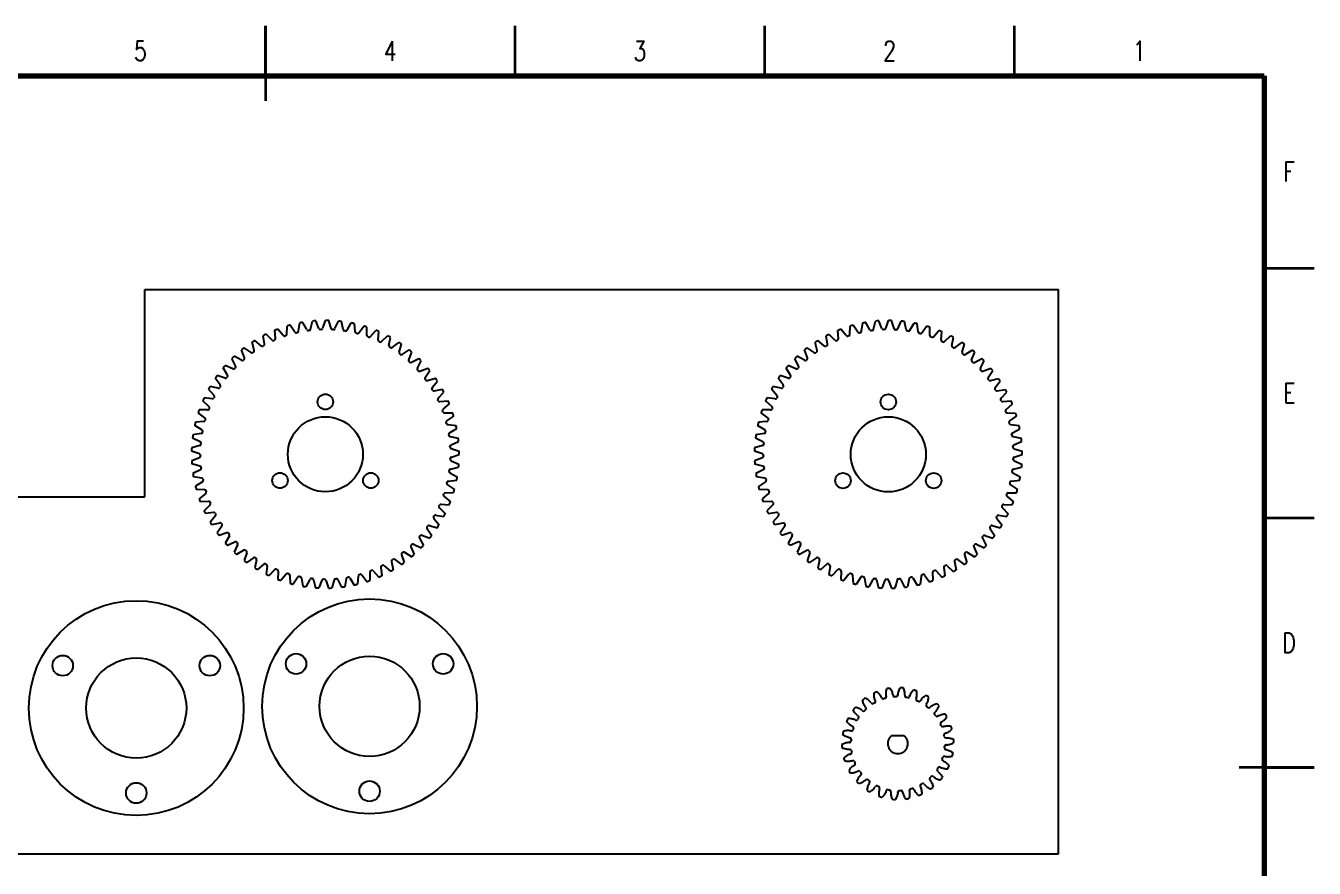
# Model space of a CAD drawing. Header units: millimetres. Extents: x 0 to 420, y 0 to 297.
# Drawn here: x 162 to 420, y 128.3 to 297 of the extents above; entities that cross this region are included whole.
import ezdxf

# ---------------------------------------------------------------- set-up
doc = ezdxf.new("R2010")
doc.units = ezdxf.units.MM
doc.styles.add('SLDTEXTSTYLE0', font='TXT', dxfattribs={"width": 0.75, "bigfont": 'bigfont'})

msp = doc.modelspace()

# ---------------------------------------------------------------- linework, layer by layer
at = {"color": 7, "linetype": 'Continuous', "lineweight": 35}
for p, q in [((210, 297), (210, 282)), ((210, 287), (210, 297)), ((260, 287), (260, 297)), ((310, 287), (310, 297)), ((360, 287), (360, 297)), ((410, 248.5), (420, 248.5)), ((410, 198.5), (420, 198.5)), ((420, 148.5), (405, 148.5)), ((410, 148.5), (420, 148.5))]:
    msp.add_line(p, q, dxfattribs=at)
at = {"color": 7, "linetype": 'Continuous', "lineweight": 70}
for p, q in [((10, 287), (410, 287)), ((410, 287), (410, 10))]:
    msp.add_line(p, q, dxfattribs=at)
at = {"color": 7, "linetype": 'Continuous', "lineweight": 25}
for p, q in [((185.82, 244.22), (368.82, 244.22)), ((185.82, 202.72), (185.82, 244.22)), ((368.82, 131.22), (368.82, 244.22)), ((216.63, 235.86), (216.86, 237.51)), ((218.29, 236.16), (217.49, 237.62)), ((219.04, 236.26), (219.42, 237.88)), ((220.71, 236.4), (220.07, 237.94)), ((221.47, 236.43), (222, 238.01)), ((223.15, 236.41), (222.65, 238)), ((223.91, 236.36), (224.59, 237.88)), ((225.58, 236.18), (225.24, 237.81)), ((226.33, 236.06), (227.15, 237.5)), ((227.97, 235.71), (227.79, 237.37)), ((329.36, 235.84), (329.58, 237.5)), ((331.01, 236.15), (330.22, 237.61)), ((331.76, 236.25), (332.14, 237.87)), ((333.44, 236.39), (332.79, 237.92)), ((334.19, 236.41), (334.73, 237.99)), ((335.87, 236.39), (335.38, 237.99)), ((336.63, 236.35), (337.32, 237.87)), ((338.3, 236.16), (337.96, 237.8)), ((339.05, 236.05), (339.88, 237.49)), ((209.81, 233.29), (209.55, 234.94)), ((211.31, 234.06), (210.13, 235.23)), ((212, 234.37), (211.9, 236.03)), ((213.56, 234.98), (212.5, 236.27)), ((214.28, 235.22), (214.34, 236.89)), ((215.9, 235.68), (214.97, 237.07)), ((228.7, 235.52), (229.67, 236.88)), ((230.31, 235.02), (230.29, 236.69)), ((231.02, 234.76), (232.11, 236.02)), ((232.57, 234.11), (232.71, 235.77)), ((233.25, 233.78), (234.46, 234.93)), ((322.53, 233.28), (322.27, 234.93)), ((324.03, 234.04), (322.85, 235.22)), ((324.72, 234.35), (324.62, 236.02)), ((326.29, 234.97), (325.23, 236.26)), ((327, 235.21), (327.07, 236.88)), ((328.62, 235.67), (327.69, 237.06)), ((340.69, 235.7), (340.51, 237.36)), ((341.43, 235.51), (342.39, 236.87)), ((343.03, 235.01), (343.01, 236.68)), ((343.74, 234.75), (344.83, 236.01)), ((345.29, 234.1), (345.43, 235.76)), ((345.98, 233.77), (347.18, 234.92)), ((207.12, 231.58), (205.73, 232.51)), ((207.73, 232.01), (207.32, 233.63)), ((209.15, 232.92), (207.86, 233.98)), ((234.73, 232.98), (235.03, 234.62)), ((235.38, 232.59), (236.69, 233.62)), ((236.77, 231.65), (237.23, 233.25)), ((319.84, 231.56), (318.46, 232.5)), ((320.46, 232), (320.04, 233.62)), ((321.88, 232.91), (320.59, 233.97)), ((347.45, 232.97), (347.75, 234.61)), ((348.1, 232.58), (349.41, 233.61)), ((349.5, 231.64), (349.95, 233.24)), ((204, 228.89), (203.28, 230.39)), ((205.22, 230.04), (203.75, 230.84)), ((205.79, 230.54), (205.22, 232.11)), ((237.38, 231.2), (238.78, 232.09)), ((238.67, 230.13), (239.29, 231.68)), ((239.24, 229.62), (240.72, 230.38)), ((240.42, 228.43), (241.18, 229.92)), ((316.73, 228.87), (316.01, 230.38)), ((317.94, 230.03), (316.48, 230.83)), ((318.52, 230.53), (317.95, 232.09)), ((350.1, 231.19), (351.51, 232.08)), ((351.4, 230.12), (352.01, 231.67)), ((351.96, 229.61), (353.45, 230.37)), ((353.15, 228.42), (353.91, 229.91)), ((202.38, 227.07), (201.52, 228.49)), ((203.48, 228.34), (201.94, 228.99)), ((240.93, 227.87), (242.48, 228.48)), ((242, 226.57), (242.9, 227.98)), ((315.1, 227.06), (314.24, 228.48)), ((316.2, 228.33), (314.67, 228.97)), ((353.66, 227.86), (355.21, 228.47)), ((354.72, 226.56), (355.62, 227.97)), ((200.53, 224.46), (198.9, 224.8)), ((200.94, 225.1), (199.94, 226.44)), ((201.91, 226.47), (200.32, 226.97)), ((242.45, 225.96), (244.06, 226.42)), ((243.39, 224.57), (244.42, 225.88)), ((313.26, 224.45), (311.62, 224.79)), ((313.66, 225.09), (312.67, 226.43)), ((314.64, 226.46), (313.04, 226.96)), ((355.18, 225.95), (356.78, 226.41)), ((356.11, 224.56), (357.14, 225.87)), ((198.66, 220.8), (197.43, 221.92)), ((199.35, 222.33), (197.7, 222.51)), ((199.7, 223), (198.58, 224.24)), ((243.78, 223.92), (245.42, 224.22)), ((244.58, 222.44), (245.73, 223.65)), ((244.91, 221.76), (246.57, 221.9)), ((311.39, 220.78), (310.15, 221.91)), ((312.08, 222.32), (310.42, 222.5)), ((312.42, 222.99), (311.3, 224.23)), ((356.51, 223.91), (358.15, 224.21)), ((357.3, 222.43), (358.46, 223.64)), ((357.63, 221.75), (359.29, 221.89)), ((197.85, 218.5), (196.51, 219.5)), ((198.38, 220.09), (196.72, 220.11)), ((245.56, 220.21), (246.82, 221.3)), ((245.82, 219.5), (247.49, 219.48)), ((310.57, 218.49), (309.23, 219.48)), ((311.11, 220.08), (309.44, 220.1)), ((358.28, 220.2), (359.55, 221.29)), ((358.54, 219.49), (360.21, 219.47)), ((197.25, 216.13), (195.83, 217)), ((197.64, 217.77), (195.98, 217.63)), ((246.32, 217.89), (247.68, 218.86)), ((246.51, 217.16), (248.17, 216.98)), ((309.98, 216.12), (308.55, 216.99)), ((310.36, 217.76), (308.7, 217.62)), ((359.04, 217.88), (360.4, 218.85)), ((359.23, 217.15), (360.89, 216.97)), ((196.89, 213.72), (195.39, 214.44)), ((197.12, 215.39), (195.48, 215.09)), ((246.85, 215.52), (248.3, 216.34)), ((246.97, 214.77), (248.6, 214.43)), ((309.62, 213.71), (308.12, 214.43)), ((309.84, 215.38), (308.2, 215.08)), ((359.58, 215.5), (361.02, 216.33)), ((359.69, 214.76), (361.33, 214.41)), ((196.77, 211.29), (195.2, 211.86)), ((196.83, 212.97), (195.23, 212.51)), ((247.15, 213.1), (248.67, 213.78)), ((247.2, 212.34), (248.79, 211.84)), ((309.49, 211.28), (307.93, 211.85)), ((309.55, 212.96), (307.95, 212.5)), ((359.88, 213.09), (361.4, 213.77)), ((359.92, 212.33), (361.51, 211.83)), ((196.78, 210.53), (195.23, 209.92)), ((196.88, 208.85), (195.26, 209.27)), ((247.19, 209.9), (248.72, 209.25)), ((247.22, 210.66), (248.79, 211.19)), ((309.5, 210.52), (307.95, 209.91)), ((309.6, 208.84), (307.99, 209.26)), ((359.91, 209.89), (361.45, 209.24)), ((359.94, 210.65), (361.52, 211.18)), ((196.96, 208.1), (195.47, 207.34)), ((197.22, 206.44), (195.58, 206.7)), ((246.94, 207.48), (248.41, 206.68)), ((247.05, 208.23), (248.67, 208.61)), ((309.68, 208.09), (308.2, 207.33)), ((309.95, 206.43), (308.3, 206.69)), ((359.67, 207.47), (361.14, 206.67)), ((359.77, 208.22), (361.39, 208.6)), ((197.38, 205.7), (195.97, 204.8)), ((197.8, 204.07), (196.13, 204.17)), ((246.47, 205.09), (247.85, 204.16)), ((246.64, 205.82), (248.29, 206.04)), ((310.1, 205.69), (308.7, 204.79)), ((310.52, 204.06), (308.86, 204.16)), ((359.19, 205.07), (360.58, 204.14)), ((359.37, 205.81), (361.02, 206.03)), ((48.82, 202.72), (185.82, 202.72)), ((198.02, 203.35), (196.71, 202.32)), ((198.6, 201.77), (196.93, 201.71)), ((245.76, 202.75), (247.05, 201.69)), ((246.01, 203.47), (247.67, 203.53)), ((310.75, 203.34), (309.44, 202.31)), ((311.32, 201.76), (309.66, 201.7)), ((358.49, 202.74), (359.77, 201.68)), ((358.73, 203.46), (360.4, 203.52)), ((198.89, 201.07), (197.69, 199.92)), ((199.62, 199.56), (197.97, 199.34)), ((199.98, 198.89), (198.89, 197.63)), ((244.07, 199), (245.72, 198.74)), ((244.84, 200.5), (246.02, 199.32)), ((245.15, 201.19), (246.81, 201.09)), ((311.62, 201.06), (310.41, 199.91)), ((312.34, 199.55), (310.69, 199.32)), ((312.7, 198.88), (311.61, 197.62)), ((356.8, 198.99), (358.44, 198.73)), ((357.56, 200.49), (358.74, 199.31)), ((357.87, 201.18), (359.54, 201.08)), ((200.85, 197.45), (199.22, 197.07)), ((201.27, 196.82), (200.31, 195.46)), ((242.35, 196.31), (243.28, 194.93)), ((242.79, 196.93), (244.41, 196.51)), ((243.7, 198.34), (244.76, 197.06)), ((313.57, 197.44), (311.95, 197.06)), ((314, 196.81), (313.03, 195.45)), ((355.08, 196.3), (356.01, 194.91)), ((355.52, 196.92), (357.13, 196.5)), ((356.42, 198.33), (357.48, 197.04)), ((202.27, 195.47), (200.69, 194.94)), ((202.76, 194.89), (201.93, 193.44)), ((203.88, 193.64), (202.36, 192.96)), ((240.82, 194.41), (241.61, 192.95)), ((241.32, 194.99), (242.88, 194.41)), ((315, 195.46), (313.42, 194.93)), ((315.48, 194.88), (314.65, 193.43)), ((316.61, 193.63), (315.09, 192.95)), ((353.55, 194.4), (354.34, 192.94)), ((354.04, 194.98), (355.61, 194.4)), ((204.42, 193.11), (203.74, 191.59)), ((205.66, 191.98), (204.22, 191.15)), ((206.25, 191.5), (205.71, 189.92)), ((237.24, 191.11), (237.74, 189.52)), ((237.84, 191.58), (239.27, 190.71)), ((239.11, 192.68), (239.76, 191.14)), ((239.66, 193.2), (241.16, 192.48)), ((317.14, 193.1), (316.46, 191.58)), ((318.39, 191.97), (316.94, 191.14)), ((318.97, 191.48), (318.44, 189.91)), ((349.97, 191.1), (350.46, 189.51)), ((350.57, 191.57), (351.99, 190.7)), ((351.84, 192.66), (352.48, 191.13)), ((352.39, 193.19), (353.89, 192.47)), ((207.6, 190.49), (206.23, 189.53)), ((208.22, 190.07), (207.84, 188.45)), ((209.66, 189.2), (208.4, 188.11)), ((210.33, 188.84), (210.11, 187.19)), ((233.1, 188.55), (233.28, 186.9)), ((233.78, 188.9), (235.01, 187.78)), ((235.23, 189.73), (235.57, 188.1)), ((235.87, 190.14), (237.21, 189.14)), ((320.32, 190.48), (318.96, 189.52)), ((320.95, 190.06), (320.57, 188.43)), ((322.39, 189.19), (321.13, 188.1)), ((323.05, 188.83), (322.83, 187.17)), ((345.82, 188.54), (346, 186.89)), ((346.5, 188.89), (347.73, 187.77)), ((347.96, 189.72), (348.3, 188.09)), ((348.6, 190.13), (349.93, 189.13)), ((211.84, 188.11), (210.69, 186.9)), ((212.54, 187.82), (212.48, 186.15)), ((214.12, 187.24), (213.09, 185.93)), ((214.84, 187.01), (214.94, 185.35)), ((216.47, 186.59), (215.57, 185.19)), ((217.21, 186.44), (217.47, 184.79)), ((218.87, 186.17), (218.11, 184.69)), ((219.62, 186.09), (220.04, 184.48)), ((221.3, 185.99), (220.69, 184.44)), ((222.06, 185.98), (222.63, 184.41)), ((223.74, 186.04), (223.28, 184.44)), ((224.49, 186.1), (225.21, 184.6)), ((226.16, 186.32), (225.86, 184.68)), ((226.91, 186.46), (227.77, 185.03)), ((228.54, 186.84), (228.4, 185.18)), ((229.27, 187.05), (230.27, 185.71)), ((230.86, 187.59), (230.88, 185.92)), ((231.57, 187.87), (232.69, 186.63)), ((324.57, 188.1), (323.42, 186.89)), ((325.27, 187.81), (325.21, 186.14)), ((326.84, 187.23), (325.82, 185.92)), ((327.57, 187), (327.67, 185.34)), ((329.19, 186.58), (328.3, 185.17)), ((329.94, 186.42), (330.2, 184.78)), ((331.6, 186.16), (330.84, 184.68)), ((332.35, 186.08), (332.77, 184.46)), ((334.03, 185.98), (333.42, 184.43)), ((334.78, 185.97), (335.36, 184.4)), ((336.46, 186.03), (336.01, 184.42)), ((337.22, 186.09), (337.94, 184.59)), ((338.88, 186.31), (338.58, 184.67)), ((339.63, 186.45), (340.49, 185.02)), ((341.27, 186.83), (341.12, 185.17)), ((341.99, 187.04), (342.99, 185.7)), ((343.59, 187.58), (343.61, 185.91)), ((344.29, 187.85), (345.41, 186.62)), ((334.29, 162.77), (334.32, 162.67)), ((335.68, 163), (335.69, 162.91)), ((336.63, 163.05), (336.63, 162.95)), ((338.04, 162.95), (338.02, 162.85)), ((338.97, 162.76), (338.95, 162.67)), ((330.15, 160.6), (330.21, 160.52)), ((331.27, 161.45), (331.32, 161.37)), ((332.09, 161.93), (332.13, 161.85)), ((333.38, 162.5), (333.41, 162.4)), ((340.31, 162.33), (340.27, 162.24)), ((341.17, 161.93), (341.13, 161.84)), ((342.37, 161.18), (342.31, 161.11)), ((343.11, 160.59), (343.05, 160.51)), ((328.08, 158.03), (328.17, 157.98)), ((328.59, 158.84), (328.67, 158.78)), ((329.47, 159.93), (329.54, 159.87)), ((344.09, 159.58), (344.02, 159.52)), ((344.67, 158.82), (344.59, 158.77)), ((345.38, 157.61), (345.3, 157.57)), ((327.19, 155.84), (327.29, 155.82)), ((327.49, 156.75), (327.58, 156.72)), ((335.44, 154.89), (337.81, 154.89)), ((345.76, 156.73), (345.67, 156.7)), ((346.17, 155.39), (346.07, 155.37)), ((326.85, 153.51), (326.95, 153.51)), ((326.92, 154.46), (327.02, 154.45)), ((346.33, 154.45), (346.23, 154.43)), ((346.39, 153.04), (346.3, 153.04)), ((326.92, 152.11), (327.02, 152.12)), ((327.08, 151.17), (327.18, 151.19)), ((327.48, 149.82), (327.57, 149.85)), ((345.76, 149.8), (345.67, 149.84)), ((346.05, 150.71), (345.96, 150.74)), ((346.32, 152.09), (346.23, 152.1)), ((327.86, 148.95), (327.95, 148.99)), ((328.58, 147.73), (328.66, 147.79)), ((344.66, 147.72), (344.58, 147.77)), ((345.17, 148.53), (345.08, 148.58)), ((329.15, 146.97), (329.23, 147.04)), ((330.14, 145.97), (330.2, 146.04)), ((330.88, 145.37), (330.94, 145.45)), ((332.07, 144.63), (332.12, 144.71)), ((341.16, 144.62), (341.11, 144.71)), ((341.98, 145.1), (341.93, 145.18)), ((343.1, 145.96), (343.03, 146.03)), ((343.78, 146.62), (343.71, 146.69)), ((332.94, 144.23), (332.98, 144.32)), ((334.28, 143.79), (334.3, 143.88)), ((335.21, 143.61), (335.23, 143.7)), ((336.62, 143.5), (336.62, 143.6)), ((337.57, 143.55), (337.56, 143.65)), ((338.95, 143.79), (338.93, 143.88)), ((339.87, 144.06), (339.84, 144.15)), ((48.82, 131.22), (368.82, 131.22))]:
    msp.add_line(p, q, dxfattribs=at)
for centre, radius in [((221.99, 221.71), 1.55), ((334.72, 221.69), 1.55), ((221.99, 211.21), 7.52), ((334.72, 211.19), 7.53), ((212.9, 205.96), 1.55), ((231.09, 205.96), 1.55), ((325.63, 205.94), 1.55), ((343.81, 205.94), 1.55), ((184.12, 160.4), 21.5), ((230.84, 160.75), 21.5), ((169.4, 168.9), 2.05), ((184.12, 160.4), 10.03), ((198.85, 168.9), 2.05), ((216.12, 169.25), 2.05), ((230.84, 160.75), 10.03), ((245.57, 169.25), 2.05), ((184.12, 143.4), 2.05), ((230.84, 143.75), 2.05)]:
    msp.add_circle(centre, radius, dxfattribs=at)
for centre, radius, start, end in [((221.99, 211.21), 26.8, 99.6671, 101.057), ((221.99, 211.21), 26.8, 94.1287, 95.5185), ((221.99, 211.21), 26.8, 88.5902, 89.9801), ((221.99, 211.21), 26.8, 83.0517, 84.4416), ((221.99, 211.21), 26.8, 77.5133, 78.9031), ((334.72, 211.19), 26.8, 99.6671, 101.057), ((334.72, 211.19), 26.8, 94.1287, 95.5185), ((334.72, 211.19), 26.8, 88.5902, 89.9801), ((334.72, 211.19), 26.8, 83.0517, 84.4416), ((334.72, 211.19), 26.8, 77.5133, 78.9031), ((221.99, 211.21), 26.8, 116.2825, 117.6724), ((221.99, 211.21), 26.8, 110.744, 112.1339), ((213.81, 235.15), 0.3, 213.3803, 288.8716), ((221.99, 211.21), 25, 108.4679, 108.8716), ((213.98, 235.2), 0.3, 288.4679, 3.9592), ((221.99, 211.21), 26.8, 105.2056, 106.5954), ((216.16, 235.82), 0.3, 207.8419, 283.3331), ((221.99, 211.21), 25, 102.9294, 103.3331), ((216.33, 235.86), 0.3, 282.9294, 358.4207), ((218.56, 236.27), 0.3, 202.3034, 277.7947), ((221.99, 211.21), 25, 97.391, 97.7947), ((218.74, 236.29), 0.3, 277.391, 352.8822), ((221, 236.49), 0.3, 196.7649, 272.2562), ((221.99, 211.21), 25, 91.8525, 92.2562), ((221.18, 236.49), 0.3, 271.8525, 347.3438), ((223.44, 236.46), 0.3, 191.2265, 266.7177), ((221.99, 211.21), 25, 86.314, 86.7177), ((223.62, 236.45), 0.3, 266.314, 341.8053), ((225.87, 236.21), 0.3, 185.688, 261.1793), ((221.99, 211.21), 25, 80.7756, 81.1793), ((226.05, 236.18), 0.3, 260.7756, 336.2669), ((228.27, 235.71), 0.3, 180.1495, 255.6408), ((221.99, 211.21), 25, 75.2371, 75.6408), ((228.44, 235.67), 0.3, 255.2371, 330.7284), ((221.99, 211.21), 26.8, 71.9748, 73.3647), ((230.61, 234.99), 0.3, 174.6111, 250.1024), ((221.99, 211.21), 26.8, 66.4363, 67.8262), ((221.99, 211.21), 26.8, 60.8979, 62.2877), ((334.72, 211.19), 26.8, 116.2825, 117.6724), ((334.72, 211.19), 26.8, 110.744, 112.1339), ((326.54, 235.13), 0.3, 213.3803, 288.8716), ((334.72, 211.19), 25, 108.4679, 108.8716), ((326.71, 235.19), 0.3, 288.4679, 3.9592), ((334.72, 211.19), 26.8, 105.2056, 106.5954), ((328.89, 235.81), 0.3, 207.8419, 283.3331), ((334.72, 211.19), 25, 102.9294, 103.3331), ((329.06, 235.85), 0.3, 282.9294, 358.4207), ((331.29, 236.26), 0.3, 202.3034, 277.7947), ((334.72, 211.19), 25, 97.391, 97.7947), ((331.47, 236.28), 0.3, 277.391, 352.8822), ((333.72, 236.47), 0.3, 196.7649, 272.2562), ((334.72, 211.19), 25, 91.8525, 92.2562), ((333.9, 236.48), 0.3, 271.8525, 347.3438), ((336.17, 236.45), 0.3, 191.2265, 266.7177), ((334.72, 211.19), 25, 86.314, 86.7177), ((336.35, 236.44), 0.3, 266.314, 341.8053), ((338.6, 236.19), 0.3, 185.688, 261.1793), ((334.72, 211.19), 25, 80.7756, 81.1793), ((338.78, 236.17), 0.3, 260.7756, 336.2669), ((340.99, 235.7), 0.3, 180.1495, 255.6408), ((334.72, 211.19), 25, 75.2371, 75.6408), ((341.17, 235.66), 0.3, 255.2371, 330.7284), ((334.72, 211.19), 26.8, 71.9748, 73.3647), ((343.33, 234.98), 0.3, 174.6111, 250.1024), ((334.72, 211.19), 26.8, 66.4363, 67.8262), ((334.72, 211.19), 26.8, 60.8979, 62.2877), ((221.99, 211.21), 26.8, 127.3594, 128.7493), ((221.99, 211.21), 26.8, 121.821, 123.2108), ((209.36, 233.13), 0.3, 224.4572, 299.9485), ((221.99, 211.21), 25, 119.5448, 119.9485), ((209.52, 233.22), 0.3, 299.5448, 15.0361), ((211.54, 234.24), 0.3, 218.9188, 294.41), ((221.99, 211.21), 25, 114.0064, 114.41), ((211.7, 234.32), 0.3, 294.0064, 9.4976), ((221.99, 211.21), 25, 69.6987, 70.1024), ((230.77, 234.93), 0.3, 249.6987, 325.1899), ((232.86, 234.05), 0.3, 169.0726, 244.5639), ((221.99, 211.21), 25, 64.1602, 64.5639), ((233.02, 233.98), 0.3, 244.1602, 319.6515), ((235.02, 232.9), 0.3, 163.5342, 239.0254), ((221.99, 211.21), 25, 58.6217, 59.0254), ((235.17, 232.8), 0.3, 238.6217, 314.113), ((221.99, 211.21), 26.8, 55.3594, 56.7493), ((334.72, 211.19), 26.8, 127.3594, 128.7493), ((334.72, 211.19), 26.8, 121.821, 123.2108), ((322.09, 233.12), 0.3, 224.4572, 299.9485), ((334.72, 211.19), 25, 119.5448, 119.9485), ((322.24, 233.2), 0.3, 299.5448, 15.0361), ((324.26, 234.23), 0.3, 218.9188, 294.41), ((334.72, 211.19), 25, 114.0064, 114.41), ((324.43, 234.31), 0.3, 294.0064, 9.4976), ((334.72, 211.19), 25, 69.6987, 70.1024), ((343.5, 234.92), 0.3, 249.6987, 325.1899), ((345.59, 234.04), 0.3, 169.0726, 244.5639), ((334.72, 211.19), 25, 64.1602, 64.5639), ((345.75, 233.96), 0.3, 244.1602, 319.6515), ((347.74, 232.89), 0.3, 163.5342, 239.0254), ((334.72, 211.19), 25, 58.6217, 59.0254), ((347.89, 232.79), 0.3, 238.6217, 314.113), ((334.72, 211.19), 26.8, 55.3594, 56.7493), ((221.99, 211.21), 26.8, 132.8979, 134.2877), ((205.39, 230.29), 0.3, 235.5342, 311.0254), ((221.99, 211.21), 25, 130.6217, 131.0254), ((205.52, 230.41), 0.3, 310.6217, 26.113), ((207.31, 231.81), 0.3, 229.9957, 305.487), ((221.99, 211.21), 25, 125.0833, 125.487), ((207.45, 231.91), 0.3, 305.0833, 20.5745), ((237.05, 231.54), 0.3, 157.9957, 233.487), ((221.99, 211.21), 25, 53.0833, 53.487), ((237.19, 231.43), 0.3, 233.0833, 308.5745), ((238.94, 229.99), 0.3, 152.4572, 227.9485), ((221.99, 211.21), 25, 47.5448, 47.9485), ((221.99, 211.21), 26.8, 49.821, 51.2108), ((239.07, 229.87), 0.3, 227.5448, 303.0361), ((221.99, 211.21), 26.8, 44.2825, 45.6724), ((334.72, 211.19), 26.8, 132.8979, 134.2877), ((318.11, 230.28), 0.3, 235.5342, 311.0254), ((334.72, 211.19), 25, 130.6217, 131.0254), ((318.25, 230.4), 0.3, 310.6217, 26.113), ((320.03, 231.79), 0.3, 229.9957, 305.487), ((334.72, 211.19), 25, 125.0833, 125.487), ((320.18, 231.9), 0.3, 305.0833, 20.5745), ((349.77, 231.53), 0.3, 157.9957, 233.487), ((334.72, 211.19), 25, 53.0833, 53.487), ((349.92, 231.42), 0.3, 233.0833, 308.5745), ((351.67, 229.98), 0.3, 152.4572, 227.9485), ((334.72, 211.19), 25, 47.5448, 47.9485), ((334.72, 211.19), 26.8, 49.821, 51.2108), ((351.8, 229.86), 0.3, 227.5448, 303.0361), ((334.72, 211.19), 26.8, 44.2825, 45.6724), ((221.99, 211.21), 26.8, 138.4363, 139.8262), ((202.14, 226.89), 0.3, 321.6987, 37.1899), ((203.62, 228.6), 0.3, 241.0726, 316.5639), ((221.99, 211.21), 25, 136.1602, 136.5639), ((203.75, 228.73), 0.3, 316.1602, 31.6515), ((240.67, 228.27), 0.3, 146.9188, 222.41), ((221.99, 211.21), 25, 42.0064, 42.41), ((240.79, 228.14), 0.3, 222.0064, 297.4976), ((221.99, 211.21), 26.8, 38.744, 40.1339), ((334.72, 211.19), 26.8, 138.4363, 139.8262), ((314.87, 226.87), 0.3, 321.6987, 37.1899), ((316.35, 228.59), 0.3, 241.0726, 316.5639), ((334.72, 211.19), 25, 136.1602, 136.5639), ((316.47, 228.72), 0.3, 316.1602, 31.6515), ((353.4, 228.26), 0.3, 146.9188, 222.41), ((334.72, 211.19), 25, 42.0064, 42.41), ((353.52, 228.12), 0.3, 222.0064, 297.4976), ((334.72, 211.19), 26.8, 38.744, 40.1339), ((221.99, 211.21), 26.8, 149.5133, 150.9031), ((221.99, 211.21), 26.8, 143.9748, 145.3647), ((200.62, 224.75), 0.3, 252.1495, 327.6408), ((221.99, 211.21), 25, 147.2371, 147.6408), ((200.72, 224.9), 0.3, 327.2371, 42.7284), ((202.03, 226.75), 0.3, 246.6111, 322.1024), ((221.99, 211.21), 25, 141.6987, 142.1024), ((242.23, 226.39), 0.3, 141.3803, 216.8716), ((221.99, 211.21), 25, 36.4679, 36.8716), ((242.34, 226.24), 0.3, 216.4679, 291.9592), ((243.61, 224.36), 0.3, 135.8419, 211.3331), ((221.99, 211.21), 26.8, 33.2056, 34.5954), ((334.72, 211.19), 26.8, 149.5133, 150.9031), ((334.72, 211.19), 26.8, 143.9748, 145.3647), ((313.35, 224.73), 0.3, 252.1495, 327.6408), ((334.72, 211.19), 25, 147.2371, 147.6408), ((313.44, 224.89), 0.3, 327.2371, 42.7284), ((314.76, 226.73), 0.3, 246.6111, 322.1024), ((334.72, 211.19), 25, 141.6987, 142.1024), ((354.96, 226.37), 0.3, 141.3803, 216.8716), ((334.72, 211.19), 25, 36.4679, 36.8716), ((355.07, 226.23), 0.3, 216.4679, 291.9592), ((356.33, 224.35), 0.3, 135.8419, 211.3331), ((334.72, 211.19), 26.8, 33.2056, 34.5954), ((221.99, 211.21), 26.8, 155.0517, 156.4416), ((199.42, 222.62), 0.3, 257.688, 333.1793), ((221.99, 211.21), 25, 152.7756, 153.1793), ((199.5, 222.78), 0.3, 332.7756, 48.2669), ((221.99, 211.21), 25, 30.9294, 31.3331), ((243.7, 224.21), 0.3, 210.9294, 286.4207), ((244.77, 222.21), 0.3, 130.3034, 205.7947), ((221.99, 211.21), 25, 25.391, 25.7947), ((244.85, 222.05), 0.3, 205.391, 280.8822), ((221.99, 211.21), 26.8, 27.6671, 29.057), ((221.99, 211.21), 26.8, 22.1287, 23.5185), ((334.72, 211.19), 26.8, 155.0517, 156.4416), ((312.14, 222.61), 0.3, 257.688, 333.1793), ((334.72, 211.19), 25, 152.7756, 153.1793), ((312.22, 222.77), 0.3, 332.7756, 48.2669), ((334.72, 211.19), 25, 30.9294, 31.3331), ((356.42, 224.2), 0.3, 210.9294, 286.4207), ((357.5, 222.2), 0.3, 130.3034, 205.7947), ((334.72, 211.19), 25, 25.391, 25.7947), ((357.58, 222.04), 0.3, 205.391, 280.8822), ((334.72, 211.19), 26.8, 27.6671, 29.057), ((334.72, 211.19), 26.8, 22.1287, 23.5185), ((221.99, 211.21), 26.8, 160.5902, 161.9801), ((198.42, 220.39), 0.3, 263.2265, 338.7177), ((198.49, 220.55), 0.3, 338.314, 53.8053), ((221.99, 211.21), 25, 158.314, 158.7177), ((245.73, 219.96), 0.3, 124.7649, 200.2562), ((221.99, 211.21), 25, 19.8525, 20.2562), ((245.79, 219.8), 0.3, 199.8525, 275.3438), ((221.99, 211.21), 26.8, 16.5902, 17.9801), ((334.72, 211.19), 26.8, 160.5902, 161.9801), ((311.15, 220.38), 0.3, 263.2265, 338.7177), ((311.21, 220.54), 0.3, 338.314, 53.8053), ((334.72, 211.19), 25, 158.314, 158.7177), ((358.45, 219.95), 0.3, 124.7649, 200.2562), ((334.72, 211.19), 25, 19.8525, 20.2562), ((358.52, 219.79), 0.3, 199.8525, 275.3438), ((334.72, 211.19), 26.8, 16.5902, 17.9801), ((221.99, 211.21), 26.8, 166.1287, 167.5185), ((197.64, 218.07), 0.3, 268.7649, 344.2562), ((197.69, 218.24), 0.3, 343.8525, 59.3438), ((221.99, 211.21), 25, 163.8525, 164.2562), ((246.46, 217.63), 0.3, 119.2265, 194.7177), ((221.99, 211.21), 25, 14.314, 14.7177), ((246.51, 217.46), 0.3, 194.314, 269.8053), ((221.99, 211.21), 26.8, 11.0517, 12.4416), ((334.72, 211.19), 26.8, 166.1287, 167.5185), ((310.37, 218.06), 0.3, 268.7649, 344.2562), ((310.42, 218.23), 0.3, 343.8525, 59.3438), ((334.72, 211.19), 25, 163.8525, 164.2562), ((359.19, 217.62), 0.3, 119.2265, 194.7177), ((334.72, 211.19), 25, 14.314, 14.7177), ((359.23, 217.45), 0.3, 194.314, 269.8053), ((334.72, 211.19), 26.8, 11.0517, 12.4416), ((221.99, 211.21), 26.8, 171.6671, 173.057), ((197.1, 215.69), 0.3, 274.3034, 349.7947), ((197.13, 215.86), 0.3, 349.391, 64.8822), ((221.99, 211.21), 25, 169.391, 169.7947), ((246.97, 215.24), 0.3, 113.688, 189.1793), ((221.99, 211.21), 25, 8.7756, 9.1793), ((247, 215.06), 0.3, 188.7756, 264.2669), ((221.99, 211.21), 26.8, 5.5133, 6.9031), ((334.72, 211.19), 26.8, 171.6671, 173.057), ((309.82, 215.68), 0.3, 274.3034, 349.7947), ((309.85, 215.85), 0.3, 349.391, 64.8822), ((334.72, 211.19), 25, 169.391, 169.7947), ((359.7, 215.23), 0.3, 113.688, 189.1793), ((334.72, 211.19), 25, 8.7756, 9.1793), ((359.72, 215.05), 0.3, 188.7756, 264.2669), ((334.72, 211.19), 26.8, 5.5133, 6.9031), ((221.99, 211.21), 26.8, 177.2056, 178.5954), ((196.78, 213.26), 0.3, 279.8419, 355.3331), ((196.79, 213.44), 0.3, 354.9294, 70.4207), ((221.99, 211.21), 25, 174.9294, 175.3331), ((247.24, 212.81), 0.3, 108.1495, 183.6408), ((221.99, 211.21), 25, 3.2371, 3.6408), ((247.25, 212.63), 0.3, 183.2371, 258.7284), ((221.99, 211.21), 26.8, 359.9748, 1.3647), ((334.72, 211.19), 26.8, 177.2056, 178.5954), ((309.5, 213.25), 0.3, 279.8419, 355.3331), ((309.52, 213.43), 0.3, 354.9294, 70.4207), ((334.72, 211.19), 25, 174.9294, 175.3331), ((359.97, 212.8), 0.3, 108.1495, 183.6408), ((334.72, 211.19), 25, 3.2371, 3.6408), ((359.98, 212.62), 0.3, 183.2371, 258.7284), ((334.72, 211.19), 26.8, 359.9748, 1.3647), ((221.99, 211.21), 26.8, 182.744, 184.1339), ((196.7, 211), 0.3, 0.4679, 75.9592), ((196.7, 210.82), 0.3, 285.3803, 0.8716), ((221.99, 211.21), 25, 180.4679, 180.8716), ((221.99, 211.21), 25, 357.6987, 358.1024), ((247.27, 210.19), 0.3, 177.6987, 253.1899), ((247.28, 210.37), 0.3, 102.6111, 178.1024), ((221.99, 211.21), 26.8, 354.4363, 355.8262), ((334.72, 211.19), 26.8, 182.744, 184.1339), ((309.42, 210.99), 0.3, 0.4679, 75.9592), ((309.42, 210.81), 0.3, 285.3803, 0.8716), ((334.72, 211.19), 25, 180.4679, 180.8716), ((334.72, 211.19), 25, 357.6987, 358.1024), ((360, 210.18), 0.3, 177.6987, 253.1899), ((360.01, 210.36), 0.3, 102.6111, 178.1024), ((334.72, 211.19), 26.8, 354.4363, 355.8262), ((221.99, 211.21), 26.8, 188.2825, 189.6724), ((196.83, 208.56), 0.3, 6.0064, 81.4976), ((196.85, 208.38), 0.3, 290.9188, 6.41), ((221.99, 211.21), 25, 186.0064, 186.41), ((197.21, 206.14), 0.3, 11.5448, 87.0361), ((221.99, 211.21), 25, 352.1602, 352.5639), ((247.06, 207.75), 0.3, 172.1602, 247.6515), ((247.08, 207.93), 0.3, 97.0726, 172.5639), ((221.99, 211.21), 26.8, 348.8979, 350.2877), ((334.72, 211.19), 26.8, 188.2825, 189.6724), ((309.56, 208.55), 0.3, 6.0064, 81.4976), ((309.58, 208.37), 0.3, 290.9188, 6.41), ((334.72, 211.19), 25, 186.0064, 186.41), ((309.93, 206.13), 0.3, 11.5448, 87.0361), ((359.78, 207.74), 0.3, 172.1602, 247.6515), ((334.72, 211.19), 25, 352.1602, 352.5639), ((359.81, 207.92), 0.3, 97.0726, 172.5639), ((334.72, 211.19), 26.8, 348.8979, 350.2877), ((221.99, 211.21), 26.8, 193.821, 195.2108), ((197.24, 205.97), 0.3, 296.4572, 11.9485), ((221.99, 211.21), 25, 191.5448, 191.9485), ((197.81, 203.77), 0.3, 17.0833, 92.5745), ((221.99, 211.21), 25, 197.0833, 197.487), ((246.61, 205.35), 0.3, 166.6217, 242.113), ((221.99, 211.21), 25, 346.6217, 347.0254), ((246.65, 205.52), 0.3, 91.5342, 167.0254), ((221.99, 211.21), 26.8, 343.3594, 344.7493), ((334.72, 211.19), 26.8, 193.821, 195.2108), ((309.97, 205.96), 0.3, 296.4572, 11.9485), ((334.72, 211.19), 25, 191.5448, 191.9485), ((310.54, 203.76), 0.3, 17.0833, 92.5745), ((334.72, 211.19), 25, 197.0833, 197.487), ((359.33, 205.34), 0.3, 166.6217, 242.113), ((334.72, 211.19), 25, 346.6217, 347.0254), ((359.37, 205.51), 0.3, 91.5342, 167.0254), ((334.72, 211.19), 26.8, 343.3594, 344.7493), ((221.99, 211.21), 26.8, 199.3594, 200.7493), ((197.86, 203.6), 0.3, 301.9957, 17.487), ((198.64, 201.47), 0.3, 22.6217, 98.113), ((198.71, 201.31), 0.3, 307.5342, 23.0254), ((221.99, 211.21), 25, 202.6217, 203.0254), ((245.93, 203), 0.3, 161.0833, 236.5745), ((221.99, 211.21), 25, 341.0833, 341.487), ((245.99, 203.17), 0.3, 85.9957, 161.487), ((221.99, 211.21), 26.8, 337.821, 339.2108), ((334.72, 211.19), 26.8, 199.3594, 200.7493), ((310.59, 203.59), 0.3, 301.9957, 17.487), ((311.37, 201.46), 0.3, 22.6217, 98.113), ((311.44, 201.3), 0.3, 307.5342, 23.0254), ((334.72, 211.19), 25, 202.6217, 203.0254), ((358.65, 202.99), 0.3, 161.0833, 236.5745), ((334.72, 211.19), 25, 341.0833, 341.487), ((358.71, 203.16), 0.3, 85.9957, 161.487), ((334.72, 211.19), 26.8, 337.821, 339.2108), ((221.99, 211.21), 26.8, 204.8979, 206.2877), ((199.69, 199.27), 0.3, 28.1602, 103.6515), ((221.99, 211.21), 25, 208.1602, 208.5639), ((199.77, 199.11), 0.3, 313.0726, 28.5639), ((243.91, 198.56), 0.3, 150.0064, 225.4976), ((221.99, 211.21), 25, 330.0064, 330.41), ((244, 198.71), 0.3, 74.9188, 150.41), ((245.03, 200.73), 0.3, 155.5448, 231.0361), ((221.99, 211.21), 25, 335.5448, 335.9485), ((245.1, 200.89), 0.3, 80.4572, 155.9485), ((221.99, 211.21), 26.8, 332.2825, 333.6724), ((334.72, 211.19), 26.8, 204.8979, 206.2877), ((312.41, 199.25), 0.3, 28.1602, 103.6515), ((334.72, 211.19), 25, 208.1602, 208.5639), ((312.5, 199.1), 0.3, 313.0726, 28.5639), ((356.63, 198.55), 0.3, 150.0064, 225.4976), ((334.72, 211.19), 25, 330.0064, 330.41), ((356.72, 198.7), 0.3, 74.9188, 150.41), ((357.75, 200.72), 0.3, 155.5448, 231.0361), ((334.72, 211.19), 25, 335.5448, 335.9485), ((357.82, 200.88), 0.3, 80.4572, 155.9485), ((334.72, 211.19), 26.8, 332.2825, 333.6724), ((221.99, 211.21), 26.8, 210.4363, 211.8262), ((200.95, 197.17), 0.3, 33.6987, 109.1899), ((221.99, 211.21), 25, 213.6987, 214.1024), ((201.05, 197.02), 0.3, 318.6111, 34.1024), ((242.58, 196.5), 0.3, 144.4679, 219.9592), ((221.99, 211.21), 25, 324.4679, 324.8716), ((242.69, 196.65), 0.3, 69.3803, 144.8716), ((221.99, 211.21), 26.8, 326.744, 328.1339), ((334.72, 211.19), 26.8, 210.4363, 211.8262), ((313.67, 197.16), 0.3, 33.6987, 109.1899), ((334.72, 211.19), 25, 213.6987, 214.1024), ((313.77, 197.01), 0.3, 318.6111, 34.1024), ((355.31, 196.49), 0.3, 144.4679, 219.9592), ((334.72, 211.19), 25, 324.4679, 324.8716), ((355.41, 196.64), 0.3, 69.3803, 144.8716), ((334.72, 211.19), 26.8, 326.744, 328.1339), ((221.99, 211.21), 26.8, 215.9748, 217.3647), ((202.4, 195.2), 0.3, 39.2371, 114.7284), ((221.99, 211.21), 25, 219.2371, 219.6408), ((202.51, 195.06), 0.3, 324.1495, 39.6408), ((204.04, 193.39), 0.3, 44.7756, 120.2669), ((221.99, 211.21), 25, 224.7756, 225.1793), ((241.07, 194.58), 0.3, 138.9294, 214.4207), ((221.99, 211.21), 25, 318.9294, 319.3331), ((241.19, 194.72), 0.3, 63.8419, 139.3331), ((221.99, 211.21), 26.8, 321.2056, 322.5954), ((334.72, 211.19), 26.8, 215.9748, 217.3647), ((315.12, 195.19), 0.3, 39.2371, 114.7284), ((334.72, 211.19), 25, 219.2371, 219.6408), ((315.24, 195.05), 0.3, 324.1495, 39.6408), ((316.76, 193.37), 0.3, 44.7756, 120.2669), ((334.72, 211.19), 25, 224.7756, 225.1793), ((353.79, 194.57), 0.3, 138.9294, 214.4207), ((334.72, 211.19), 25, 318.9294, 319.3331), ((353.91, 194.71), 0.3, 63.8419, 139.3331), ((334.72, 211.19), 26.8, 321.2056, 322.5954), ((221.99, 211.21), 26.8, 221.5133, 222.9031), ((221.99, 211.21), 26.8, 227.0517, 228.4416), ((204.16, 193.26), 0.3, 329.688, 45.1793), ((205.84, 191.74), 0.3, 50.314, 125.8053), ((221.99, 211.21), 25, 230.314, 230.7177), ((205.98, 191.62), 0.3, 335.2265, 50.7177), ((237.52, 191.23), 0.3, 127.8525, 203.3438), ((221.99, 211.21), 25, 307.8525, 308.2562), ((237.66, 191.34), 0.3, 52.7649, 128.2562), ((239.38, 192.82), 0.3, 133.391, 208.8822), ((221.99, 211.21), 25, 313.391, 313.7947), ((221.99, 211.21), 26.8, 310.1287, 311.5185), ((239.5, 192.94), 0.3, 58.3034, 133.7947), ((221.99, 211.21), 26.8, 315.6671, 317.057), ((334.72, 211.19), 26.8, 221.5133, 222.9031), ((334.72, 211.19), 26.8, 227.0517, 228.4416), ((316.89, 193.25), 0.3, 329.688, 45.1793), ((318.56, 191.72), 0.3, 50.314, 125.8053), ((334.72, 211.19), 25, 230.314, 230.7177), ((318.7, 191.61), 0.3, 335.2265, 50.7177), ((350.24, 191.22), 0.3, 127.8525, 203.3438), ((334.72, 211.19), 25, 307.8525, 308.2562), ((350.38, 191.33), 0.3, 52.7649, 128.2562), ((352.1, 192.81), 0.3, 133.391, 208.8822), ((334.72, 211.19), 25, 313.391, 313.7947), ((334.72, 211.19), 26.8, 310.1287, 311.5185), ((352.23, 192.93), 0.3, 58.3034, 133.7947), ((334.72, 211.19), 26.8, 315.6671, 317.057), ((221.99, 211.21), 26.8, 232.5902, 233.9801), ((207.79, 190.27), 0.3, 55.8525, 131.3438), ((221.99, 211.21), 26.8, 238.1287, 239.5185), ((221.99, 211.21), 25, 235.8525, 236.2562), ((207.94, 190.17), 0.3, 340.7649, 56.2562), ((209.88, 188.99), 0.3, 61.391, 136.8822), ((221.99, 211.21), 25, 241.391, 241.7947), ((210.04, 188.91), 0.3, 346.3034, 61.7947), ((233.39, 188.62), 0.3, 116.7756, 192.2669), ((221.99, 211.21), 25, 296.7756, 297.1793), ((233.55, 188.7), 0.3, 41.688, 117.1793), ((235.52, 189.82), 0.3, 122.314, 197.8053), ((221.99, 211.21), 25, 302.314, 302.7177), ((235.67, 189.92), 0.3, 47.2265, 122.7177), ((221.99, 211.21), 26.8, 304.5902, 305.9801), ((334.72, 211.19), 26.8, 232.5902, 233.9801), ((320.52, 190.26), 0.3, 55.8525, 131.3438), ((334.72, 211.19), 26.8, 238.1287, 239.5185), ((334.72, 211.19), 25, 235.8525, 236.2562), ((320.67, 190.16), 0.3, 340.7649, 56.2562), ((322.61, 188.98), 0.3, 61.391, 136.8822), ((334.72, 211.19), 25, 241.391, 241.7947), ((322.76, 188.9), 0.3, 346.3034, 61.7947), ((346.12, 188.61), 0.3, 116.7756, 192.2669), ((334.72, 211.19), 25, 296.7756, 297.1793), ((346.28, 188.69), 0.3, 41.688, 117.1793), ((348.24, 189.81), 0.3, 122.314, 197.8053), ((334.72, 211.19), 25, 302.314, 302.7177), ((348.39, 189.91), 0.3, 47.2265, 122.7177), ((334.72, 211.19), 26.8, 304.5902, 305.9801), ((221.99, 211.21), 26.8, 243.6671, 245.057), ((212.08, 187.93), 0.3, 66.9294, 142.4207), ((221.99, 211.21), 25, 246.9294, 247.3331), ((212.25, 187.86), 0.3, 351.8419, 67.3331), ((221.99, 211.21), 26.8, 249.2056, 250.5954), ((214.37, 187.08), 0.3, 72.4679, 147.9592), ((221.99, 211.21), 25, 252.4679, 252.8716), ((214.54, 187.03), 0.3, 357.3803, 72.8716), ((216.74, 186.46), 0.3, 78.0064, 153.4976), ((221.99, 211.21), 25, 258.0064, 258.41), ((216.91, 186.42), 0.3, 2.9188, 78.41), ((219.15, 186.07), 0.3, 83.5448, 159.0361), ((221.99, 211.21), 25, 263.5448, 263.9485), ((219.33, 186.05), 0.3, 8.4572, 83.9485), ((221.59, 185.91), 0.3, 89.0833, 164.5745), ((221.99, 211.21), 25, 269.0833, 269.487), ((221.77, 185.91), 0.3, 13.9957, 89.487), ((224.03, 185.99), 0.3, 94.6217, 170.113), ((221.99, 211.21), 25, 274.6217, 275.0254), ((224.21, 186), 0.3, 19.5342, 95.0254), ((226.46, 186.3), 0.3, 100.1602, 175.6515), ((221.99, 211.21), 25, 280.1602, 280.5639), ((226.63, 186.33), 0.3, 25.0726, 100.5639), ((228.84, 186.85), 0.3, 105.6987, 181.1899), ((221.99, 211.21), 25, 285.6987, 286.1024), ((229.01, 186.9), 0.3, 30.6111, 106.1024), ((221.99, 211.21), 26.8, 287.9748, 289.3647), ((231.16, 187.62), 0.3, 111.2371, 186.7284), ((221.99, 211.21), 25, 291.2371, 291.6408), ((231.33, 187.69), 0.3, 36.1495, 111.6408), ((221.99, 211.21), 26.8, 293.5133, 294.9031), ((221.99, 211.21), 26.8, 299.0517, 300.4416), ((334.72, 211.19), 26.8, 243.6671, 245.057), ((324.81, 187.92), 0.3, 66.9294, 142.4207), ((334.72, 211.19), 25, 246.9294, 247.3331), ((324.97, 187.85), 0.3, 351.8419, 67.3331), ((334.72, 211.19), 26.8, 249.2056, 250.5954), ((327.1, 187.07), 0.3, 72.4679, 147.9592), ((334.72, 211.19), 25, 252.4679, 252.8716), ((327.27, 187.02), 0.3, 357.3803, 72.8716), ((329.46, 186.45), 0.3, 78.0064, 153.4976), ((334.72, 211.19), 25, 258.0064, 258.41), ((329.64, 186.41), 0.3, 2.9188, 78.41), ((331.88, 186.05), 0.3, 83.5448, 159.0361), ((334.72, 211.19), 25, 263.5448, 263.9485), ((332.05, 186.03), 0.3, 8.4572, 83.9485), ((334.31, 185.9), 0.3, 89.0833, 164.5745), ((334.72, 211.19), 25, 269.0833, 269.487), ((334.49, 185.89), 0.3, 13.9957, 89.487), ((336.76, 185.98), 0.3, 94.6217, 170.113), ((334.72, 211.19), 25, 274.6217, 275.0254), ((336.94, 185.99), 0.3, 19.5342, 95.0254), ((339.18, 186.29), 0.3, 100.1602, 175.6515), ((334.72, 211.19), 25, 280.1602, 280.5639), ((339.36, 186.32), 0.3, 25.0726, 100.5639), ((341.57, 186.84), 0.3, 105.6987, 181.1899), ((334.72, 211.19), 25, 285.6987, 286.1024), ((341.74, 186.89), 0.3, 30.6111, 106.1024), ((334.72, 211.19), 26.8, 287.9748, 289.3647), ((343.88, 187.61), 0.3, 111.2371, 186.7284), ((334.72, 211.19), 25, 291.2371, 291.6408), ((344.05, 187.68), 0.3, 36.1495, 111.6408), ((334.72, 211.19), 26.8, 293.5133, 294.9031), ((334.72, 211.19), 26.8, 299.0517, 300.4416), ((221.99, 211.21), 26.8, 254.744, 256.1339), ((221.99, 211.21), 26.8, 260.2825, 261.6724), ((221.99, 211.21), 26.8, 265.821, 267.2108), ((221.99, 211.21), 26.8, 271.3594, 272.7493), ((221.99, 211.21), 26.8, 276.8979, 278.2877), ((221.99, 211.21), 26.8, 282.4363, 283.8262), ((334.72, 211.19), 26.8, 254.744, 256.1339), ((334.72, 211.19), 26.8, 260.2825, 261.6724), ((334.72, 211.19), 26.8, 265.821, 267.2108), ((334.72, 211.19), 26.8, 271.3594, 272.7493), ((334.72, 211.19), 26.8, 276.8979, 278.2877), ((334.72, 211.19), 26.8, 282.4363, 283.8262), ((336.62, 153.28), 11.2, 111.788, 115.2438), ((334.04, 162.61), 0.28, 285.4545, 13.797), ((336.62, 153.28), 11.2, 97.9418, 101.3977), ((335.97, 162.93), 0.28, 185.5425, 273.885), ((336.62, 153.28), 9.4, 91.6084, 93.885), ((336.35, 162.95), 0.28, 271.6084, 359.9508), ((336.62, 153.28), 11.2, 84.0957, 87.5515), ((338.3, 162.81), 0.28, 171.6964, 260.0388), ((338.68, 162.74), 0.28, 257.7622, 346.1046), ((336.62, 153.28), 11.2, 70.2495, 73.7054), ((336.62, 153.28), 11.2, 56.4033, 59.8592), ((336.62, 153.28), 11.2, 139.4803, 142.9361), ((336.62, 153.28), 11.2, 125.6341, 129.09), ((336.62, 153.28), 9.4, 133.1468, 135.4234), ((330, 160.34), 0.28, 313.1468, 41.4893), ((331.55, 161.52), 0.28, 213.2348, 301.5773), ((336.62, 153.28), 9.4, 119.3007, 121.5773), ((331.89, 161.72), 0.28, 299.3007, 27.6431), ((333.68, 162.5), 0.28, 199.3887, 287.7311), ((336.62, 153.28), 9.4, 105.4545, 107.7311), ((336.62, 153.28), 9.4, 77.7622, 80.0388), ((340.53, 162.13), 0.28, 157.8502, 246.1927), ((336.62, 153.28), 9.4, 63.916, 66.1927), ((340.88, 161.97), 0.28, 243.916, 332.2585), ((342.54, 160.94), 0.28, 144.0041, 232.3465), ((336.62, 153.28), 9.4, 50.0699, 52.3465), ((342.84, 160.7), 0.28, 230.0699, 318.4123), ((336.62, 153.28), 11.2, 42.5572, 46.0131), ((336.62, 153.28), 11.2, 153.3264, 156.7823), ((328.3, 158.22), 0.28, 240.9271, 329.2696), ((336.62, 153.28), 9.4, 146.993, 149.2696), ((328.51, 158.55), 0.28, 326.993, 55.3354), ((329.73, 160.07), 0.28, 227.081, 315.4234), ((344.2, 159.3), 0.28, 130.1579, 218.5004), ((336.62, 153.28), 9.4, 36.2237, 38.5004), ((344.43, 159), 0.28, 216.2237, 304.5662), ((345.42, 157.31), 0.28, 116.3118, 204.6542), ((336.62, 153.28), 11.2, 28.711, 32.1669), ((336.62, 153.28), 11.2, 167.1726, 170.6284), ((327.36, 156.09), 0.28, 254.7733, 343.1157), ((327.48, 156.45), 0.28, 340.8391, 69.1816), ((336.62, 153.28), 9.4, 160.8391, 163.1157), ((336.62, 153.28), 2, 126.3897, 53.6103), ((336.62, 153.28), 9.4, 22.3776, 24.6542), ((345.57, 156.96), 0.28, 202.3776, 290.72), ((346.13, 155.09), 0.28, 102.4656, 190.808), ((336.62, 153.28), 9.4, 8.5314, 10.808), ((336.62, 153.28), 11.2, 14.8649, 18.3207), ((336.62, 153.28), 11.2, 181.0187, 184.4746), ((326.96, 153.79), 0.28, 268.6194, 356.9619), ((326.99, 154.17), 0.28, 354.6853, 83.0277), ((336.62, 153.28), 9.4, 174.6853, 176.9619), ((346.2, 154.71), 0.28, 188.5314, 276.8739), ((336.62, 153.28), 9.4, 354.6853, 356.9619), ((346.26, 152.38), 0.28, 174.6853, 263.0277), ((346.29, 152.76), 0.28, 88.6194, 176.9619), ((336.62, 153.28), 11.2, 1.0187, 4.4746), ((336.62, 153.28), 11.2, 194.8649, 198.3207), ((327.05, 151.84), 0.28, 8.5314, 96.8739), ((327.12, 151.46), 0.28, 282.4656, 10.808), ((336.62, 153.28), 9.4, 188.5314, 190.808), ((327.67, 149.59), 0.28, 22.3776, 110.72), ((336.62, 153.28), 9.4, 202.3776, 204.6542), ((345.77, 150.1), 0.28, 160.8391, 249.1816), ((336.62, 153.28), 9.4, 340.8391, 343.1157), ((345.89, 150.47), 0.28, 74.7733, 163.1157), ((336.62, 153.28), 11.2, 347.1726, 350.6284), ((336.62, 153.28), 11.2, 208.711, 212.1669), ((327.83, 149.24), 0.28, 296.3118, 24.6542), ((328.81, 147.56), 0.28, 36.2237, 124.5662), ((336.62, 153.28), 9.4, 216.2237, 218.5004), ((329.05, 147.25), 0.28, 310.1579, 38.5004), ((344.74, 148), 0.28, 146.993, 235.3354), ((336.62, 153.28), 9.4, 326.993, 329.2696), ((344.94, 148.33), 0.28, 60.9271, 149.2696), ((336.62, 153.28), 11.2, 333.3264, 336.7823), ((336.62, 153.28), 11.2, 222.5572, 226.0131), ((330.41, 145.85), 0.28, 50.0699, 138.4123), ((336.62, 153.28), 9.4, 230.0699, 232.3465), ((330.71, 145.61), 0.28, 324.0041, 52.3465), ((332.37, 144.58), 0.28, 63.916, 152.2585), ((336.62, 153.28), 9.4, 243.916, 246.1927), ((332.72, 144.42), 0.28, 337.8502, 66.1927), ((341.36, 144.84), 0.28, 119.3007, 207.6431), ((336.62, 153.28), 9.4, 299.3007, 301.5773), ((341.69, 145.03), 0.28, 33.2348, 121.5773), ((343.24, 146.21), 0.28, 133.1468, 221.4893), ((336.62, 153.28), 9.4, 313.1468, 315.4234), ((336.62, 153.28), 11.2, 305.6341, 309.09), ((343.52, 146.48), 0.28, 47.081, 135.4234), ((336.62, 153.28), 11.2, 319.4803, 322.9361), ((336.62, 153.28), 11.2, 236.4033, 239.8592), ((336.62, 153.28), 11.2, 250.2495, 253.7054), ((334.57, 143.82), 0.28, 77.7622, 166.1046), ((336.62, 153.28), 9.4, 257.7622, 260.0388), ((334.95, 143.74), 0.28, 351.6964, 80.0388), ((336.62, 153.28), 11.2, 264.0957, 267.5515), ((336.9, 143.6), 0.28, 91.6084, 179.9508), ((336.62, 153.28), 9.4, 271.6084, 273.885), ((337.28, 143.62), 0.28, 5.5425, 93.885), ((336.62, 153.28), 11.2, 277.9418, 281.3977), ((339.2, 143.95), 0.28, 105.4545, 193.797), ((336.62, 153.28), 9.4, 285.4545, 287.7311), ((339.57, 144.06), 0.28, 19.3887, 107.7311), ((336.62, 153.28), 11.2, 291.788, 295.2438)]:
    msp.add_arc(centre, radius, start, end, dxfattribs=at)
for points, knots in [([(332.09, 161.93), (332.01, 162.17), (331.85, 162.65), (331.85, 163.15), (331.85, 163.41)], [0, 0, 0, 0, 0.499195, 1, 1, 1, 1]), ([(333.38, 162.5), (333.26, 162.72), (333.02, 163.16), (332.65, 163.5), (332.47, 163.68)], [0, 0, 0, 0, 0.499194, 1, 1, 1, 1]), ([(334.29, 162.77), (334.27, 163.02), (334.23, 163.52), (334.35, 164.01), (334.41, 164.26)], [0, 0, 0, 0, 0.499196, 1, 1, 1, 1]), ([(335.68, 163), (335.62, 163.25), (335.49, 163.74), (335.21, 164.16), (335.08, 164.37)], [0, 0, 0, 0, 0.499194, 1, 1, 1, 1]), ([(336.63, 163.05), (336.67, 163.3), (336.75, 163.8), (336.99, 164.24), (337.1, 164.47)], [0, 0, 0, 0, 0.499194, 1, 1, 1, 1]), ([(338.04, 162.95), (338.03, 163.2), (338.03, 163.7), (337.86, 164.18), (337.78, 164.42)], [0, 0, 0, 0, 0.499203, 1, 1, 1, 1]), ([(338.97, 162.76), (339.07, 163), (339.27, 163.46), (339.6, 163.84), (339.77, 164.03)], [0, 0, 0, 0, 0.499197, 1, 1, 1, 1]), ([(340.31, 162.33), (340.37, 162.57), (340.48, 163.06), (340.43, 163.57), (340.41, 163.82)], [0, 0, 0, 0, 0.499194, 1, 1, 1, 1]), ([(341.17, 161.93), (341.32, 162.13), (341.63, 162.53), (342.04, 162.82), (342.25, 162.96)], [0, 0, 0, 0, 0.499197, 1, 1, 1, 1]), ([(342.37, 161.18), (342.48, 161.41), (342.71, 161.86), (342.78, 162.36), (342.82, 162.61)], [0, 0, 0, 0, 0.499196, 1, 1, 1, 1]), ([(328.59, 158.84), (328.4, 159.01), (328.04, 159.36), (327.8, 159.8), (327.69, 160.03)], [0, 0, 0, 0, 0.499196, 1, 1, 1, 1]), ([(329.47, 159.93), (329.26, 160.07), (328.84, 160.35), (328.35, 160.49), (328.11, 160.55)], [0, 0, 0, 0, 0.499204, 1, 1, 1, 1]), ([(330.15, 160.6), (330.01, 160.81), (329.74, 161.24), (329.62, 161.72), (329.56, 161.97)], [0, 0, 0, 0, 0.4992024, 1, 1, 1, 1]), ([(331.27, 161.45), (331.1, 161.64), (330.76, 162.01), (330.32, 162.26), (330.1, 162.38)], [0, 0, 0, 0, 0.4991989, 1, 1, 1, 1]), ([(343.11, 160.59), (343.31, 160.75), (343.69, 161.07), (344.17, 161.25), (344.4, 161.34)], [0, 0, 0, 0, 0.499196, 1, 1, 1, 1]), ([(344.09, 159.58), (344.26, 159.77), (344.59, 160.15), (344.78, 160.62), (344.87, 160.85)], [0, 0, 0, 0, 0.499203, 1, 1, 1, 1]), ([(327.49, 156.75), (327.27, 156.88), (326.83, 157.13), (326.5, 157.5), (326.33, 157.69)], [0, 0, 0, 0, 0.499195, 1, 1, 1, 1]), ([(328.08, 158.03), (327.85, 158.11), (327.37, 158.28), (326.87, 158.3), (326.62, 158.3)], [0, 0, 0, 0, 0.499201, 1, 1, 1, 1]), ([(344.67, 158.82), (344.9, 158.93), (345.35, 159.15), (345.85, 159.21), (346.1, 159.24)], [0, 0, 0, 0, 0.4991996, 1, 1, 1, 1]), ([(345.38, 157.61), (345.59, 157.75), (346, 158.05), (346.3, 158.45), (346.45, 158.66)], [0, 0, 0, 0, 0.499203, 1, 1, 1, 1]), ([(326.92, 154.46), (326.68, 154.53), (326.2, 154.67), (325.78, 154.96), (325.57, 155.1)], [0, 0, 0, 0, 0.499195, 1, 1, 1, 1]), ([(327.19, 155.84), (326.94, 155.87), (326.44, 155.93), (325.95, 155.82), (325.7, 155.76)], [0, 0, 0, 0, 0.499199, 1, 1, 1, 1]), ([(345.76, 156.73), (346.01, 156.79), (346.5, 156.89), (347.01, 156.83), (347.26, 156.8)], [0, 0, 0, 0, 0.499203, 1, 1, 1, 1]), ([(346.17, 155.39), (346.4, 155.48), (346.87, 155.66), (347.26, 155.99), (347.45, 156.15)], [0, 0, 0, 0, 0.499203, 1, 1, 1, 1]), ([(326.85, 153.51), (326.6, 153.48), (326.1, 153.41), (325.65, 153.19), (325.43, 153.08)], [0, 0, 0, 0, 0.499205, 1, 1, 1, 1]), ([(326.92, 152.11), (326.67, 152.12), (326.17, 152.14), (325.69, 152.31), (325.46, 152.4)], [0, 0, 0, 0, 0.499198, 1, 1, 1, 1]), ([(346.33, 154.45), (346.58, 154.44), (347.08, 154.42), (347.55, 154.24), (347.79, 154.15)], [0, 0, 0, 0, 0.499198, 1, 1, 1, 1]), ([(346.39, 153.04), (346.64, 153.07), (347.14, 153.14), (347.6, 153.36), (347.82, 153.48)], [0, 0, 0, 0, 0.499195, 1, 1, 1, 1]), ([(327.08, 151.17), (326.85, 151.08), (326.38, 150.89), (325.99, 150.57), (325.8, 150.4)], [0, 0, 0, 0, 0.49919, 1, 1, 1, 1]), ([(327.48, 149.82), (327.24, 149.77), (326.74, 149.67), (326.24, 149.73), (325.99, 149.76)], [0, 0, 0, 0, 0.499193, 1, 1, 1, 1]), ([(345.76, 149.8), (345.98, 149.68), (346.41, 149.43), (346.75, 149.05), (346.92, 148.86)], [0, 0, 0, 0, 0.499203, 1, 1, 1, 1]), ([(346.05, 150.71), (346.3, 150.68), (346.81, 150.63), (347.3, 150.74), (347.54, 150.79)], [0, 0, 0, 0, 0.499194, 1, 1, 1, 1]), ([(346.32, 152.09), (346.57, 152.02), (347.05, 151.88), (347.47, 151.6), (347.67, 151.45)], [0, 0, 0, 0, 0.4991995, 1, 1, 1, 1]), ([(327.86, 148.95), (327.66, 148.8), (327.25, 148.51), (326.95, 148.1), (326.8, 147.9)], [0, 0, 0, 0, 0.499203, 1, 1, 1, 1]), ([(328.58, 147.73), (328.35, 147.62), (327.89, 147.41), (327.39, 147.34), (327.14, 147.31)], [0, 0, 0, 0, 0.499195, 1, 1, 1, 1]), ([(344.66, 147.72), (344.84, 147.54), (345.21, 147.2), (345.44, 146.75), (345.56, 146.53)], [0, 0, 0, 0, 0.499202, 1, 1, 1, 1]), ([(345.17, 148.53), (345.4, 148.44), (345.88, 148.27), (346.38, 148.26), (346.63, 148.25)], [0, 0, 0, 0, 0.4991958, 1, 1, 1, 1]), ([(329.15, 146.97), (328.99, 146.78), (328.66, 146.4), (328.47, 145.94), (328.37, 145.7)], [0, 0, 0, 0, 0.4992047, 1, 1, 1, 1]), ([(330.14, 145.97), (329.94, 145.81), (329.55, 145.49), (329.08, 145.31), (328.85, 145.22)], [0, 0, 0, 0, 0.499201, 1, 1, 1, 1]), ([(330.88, 145.37), (330.77, 145.15), (330.54, 144.7), (330.46, 144.2), (330.43, 143.95)], [0, 0, 0, 0, 0.4991981, 1, 1, 1, 1]), ([(332.07, 144.63), (331.92, 144.43), (331.62, 144.02), (331.21, 143.73), (331, 143.59)], [0, 0, 0, 0, 0.4992, 1, 1, 1, 1]), ([(341.16, 144.62), (341.24, 144.38), (341.4, 143.9), (341.4, 143.4), (341.4, 143.15)], [0, 0, 0, 0, 0.499205, 1, 1, 1, 1]), ([(341.98, 145.1), (342.15, 144.92), (342.49, 144.54), (342.93, 144.3), (343.15, 144.17)], [0, 0, 0, 0, 0.499191, 1, 1, 1, 1]), ([(343.1, 145.96), (343.23, 145.74), (343.5, 145.32), (343.63, 144.83), (343.69, 144.58)], [0, 0, 0, 0, 0.4992024, 1, 1, 1, 1]), ([(343.78, 146.62), (343.99, 146.48), (344.41, 146.2), (344.89, 146.07), (345.14, 146)], [0, 0, 0, 0, 0.4991994, 1, 1, 1, 1]), ([(332.94, 144.23), (332.88, 143.98), (332.77, 143.49), (332.82, 142.99), (332.84, 142.74)], [0, 0, 0, 0, 0.4992002, 1, 1, 1, 1]), ([(334.28, 143.79), (334.18, 143.56), (333.98, 143.09), (333.65, 142.72), (333.48, 142.53)], [0, 0, 0, 0, 0.499197, 1, 1, 1, 1]), ([(335.21, 143.61), (335.22, 143.35), (335.22, 142.85), (335.39, 142.37), (335.47, 142.14)], [0, 0, 0, 0, 0.499204, 1, 1, 1, 1]), ([(336.62, 143.5), (336.58, 143.26), (336.5, 142.76), (336.26, 142.31), (336.15, 142.09)], [0, 0, 0, 0, 0.499198, 1, 1, 1, 1]), ([(337.57, 143.55), (337.63, 143.31), (337.76, 142.82), (338.03, 142.4), (338.17, 142.18)], [0, 0, 0, 0, 0.499203, 1, 1, 1, 1]), ([(338.95, 143.79), (338.98, 143.54), (339.02, 143.03), (338.9, 142.54), (338.84, 142.3)], [0, 0, 0, 0, 0.4991949, 1, 1, 1, 1]), ([(339.87, 144.06), (339.99, 143.84), (340.23, 143.39), (340.6, 143.05), (340.78, 142.88)], [0, 0, 0, 0, 0.499194, 1, 1, 1, 1])]:
    msp.add_open_spline(points, degree=3, knots=knots, dxfattribs=at)

# ---------------------------------------------------------------- texts
at = {"color": 7, "linetype": 'Continuous', "lineweight": 0, "char_height": 3.97, "attachment_point": 2, "style": 'SLDTEXTSTYLE0'}
for s, insert in [('5', (184.96, 293.95)), ('4', (234.96, 293.95)), ('3', (284.96, 293.95)), ('2', (334.96, 293.95)), ('1', (384.96, 293.95)), ('F', (414.96, 269.76)), ('E', (415.01, 225.45)), ('D', (414.95, 175.45))]:
    msp.add_mtext(s, dxfattribs=dict(at, insert=insert))

doc.saveas('drawing.dxf')
